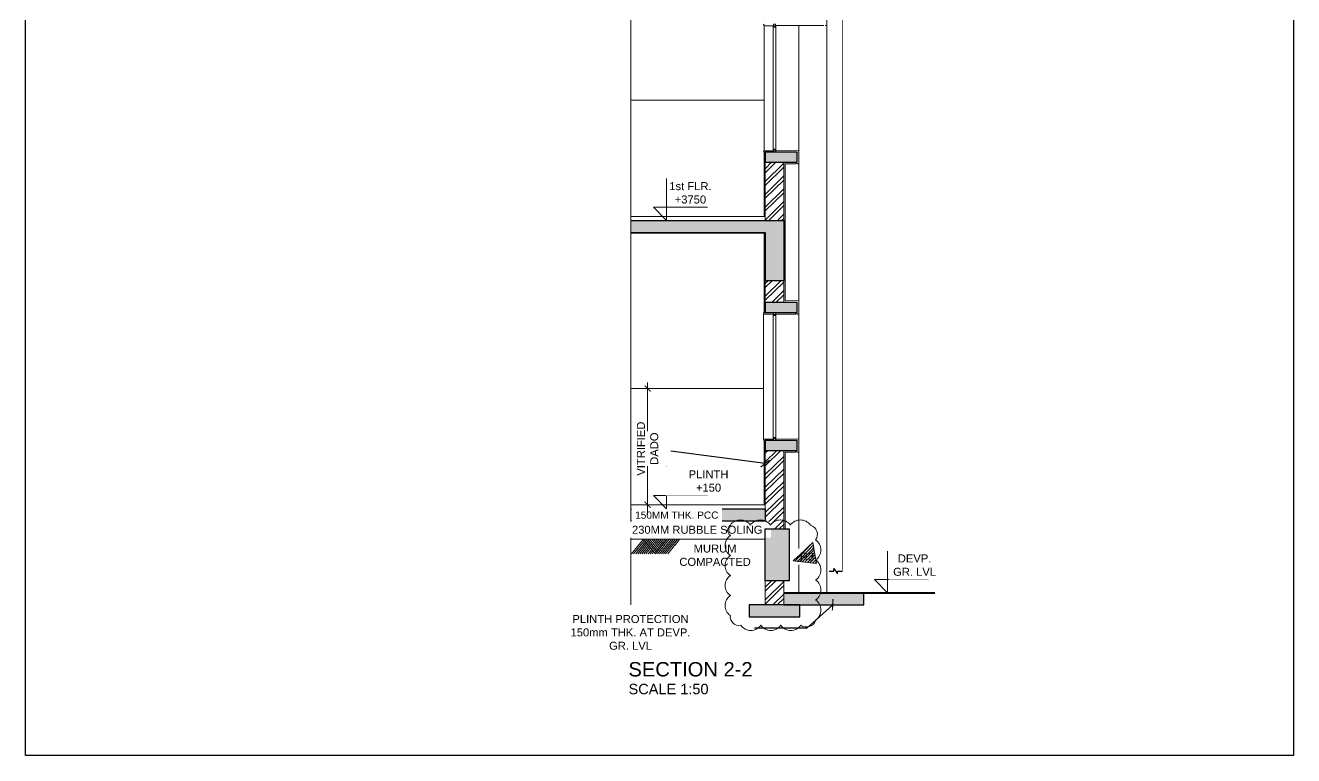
# Model space of a CAD drawing. Header units: inches. Extents: x 5899882 to 5988838, y -468923 to -96891.
# Drawn here: x 5899882 to 5915724, y -300281 to -291163 of the extents above; entities that cross this region are included whole.
import ezdxf

# ---------------------------------------------------------------- set-up
doc = ezdxf.new("R2010")
doc.units = ezdxf.units.IN
doc.header["$MEASUREMENT"] = 0
doc.linetypes.add('1', pattern=[0])
for name, color, linetype in [('0- SLC ARCH LAYOUT', 7, 'Continuous'), ('0-SLC-75MM WASTE PIPE', 6, 'Continuous'), ('0-SLC-DOMESTIC LINE', 5, 'DOMESTIC_LINE')]:
    doc.layers.add(name, color=color, linetype=linetype)
for name, color, linetype, lineweight in [('ARLC-DIM0', 8, 'Continuous', 5), ('ARLC-DOOR-W', 8, 'Continuous', 5), ('ARLC-ELE0', 8, 'Continuous', 9), ('ARLC-ELE1', 8, 'Continuous', 13), ('ARLC-HATCH-C', 8, 'Continuous', 5), ('ARLC-HATCH-W', 251, 'Continuous', 9), ('ARLC-PLASTER', 251, 'Continuous', 0), ('ARLC-RCC', 8, 'Continuous', 25), ('ARLC-TEXT0', 8, 'Continuous', 20), ('ARLC-WALL', 8, 'Continuous', 15), ('win marks', 41, 'Continuous', 18)]:
    doc.layers.add(name, color=color, linetype=linetype, lineweight=lineweight)
doc.styles.add('ARAIL', font='arial.ttf')
doc.styles.add('ARIAL', font='tahoma.ttf')
doc.linetypes.add('DOMESTIC_LINE', pattern='A,0.5,-0.2,["DWS",ARIAL,S=0.1,R=0,X=-0.1,Y=-0.05],-0.25', length=0.95)
doc.dimstyles.new('DIM 50', dxfattribs={"dimtxt": 100, "dimasz": 100, "dimexe": 0, "dimexo": 0, "dimgap": 100, "dimtad": 0, "dimdec": 3, "dimlfac": 50, "dimzin": 9, "dimdsep": 46, "dimtxsty": 'ARIAL', "dimblk1": 'ARCHTICK', "dimblk2": 'ARCHTICK', "dimsah": 1, "dimcen": 1, "dimclrd": 1, "dimclre": 8, "dimclrt": 4, "dimadec": 3, "dimazin": 0, "dimtfac": 1, "dimtmove": 0, "dimatfit": 3, "dimldrblk": 'ARCHTICK', "dimfxl": 1, "dimfxlon": 1, "dimtolj": 1, "dimtzin": 0, "dimarcsym": 0})
pattern_1 = [(45, (-111975504.63, 238837926.83), (-79.549512883, 79.549512883), []), (45, (-111975451.6, 238837926.83), (-79.549512883, 79.549512883), [])]

# ---------------------------------------------------------------- blocks, each defined once
blk = doc.blocks.new('_ArchTick')
at = {"color": 0, "linetype": 'ByBlock', "const_width": 0.15}
blk.add_lwpolyline([(-0.5, -0.5), (0.5, 0.5)], dxfattribs=at)
blk = doc.blocks.new('A$C1A363136')
at = {"layer": 'ARLC-HATCH-C'}
for points in [[(-1719.5, 5375), (-1719.5, 5500), (-2119.5, 5500), (-2119.5, 5375)], [(-1889.5, 4650), (-3800.4, 4650), (-3800.4, 4500), (-2119.5, 4500), (-2119.5, 3900), (-1889.5, 3900)], [(-1719.5, 3500), (-1719.5, 3625), (-2119.5, 3625), (-2119.5, 3500)], [(-1719.5, 1775), (-1719.5, 1900), (-2119.5, 1900), (-2119.5, 1775)], [(-3800.4, 1050), (-3800.4, 900), (-2119.5, 900), (-2119.5, 1050)]]:
    blk.add_hatch(color=253, dxfattribs=at).paths.add_polyline_path(points)
h = blk.add_hatch(color=253, dxfattribs=at)
h.paths.add_polyline_path([(-1819.6, -150), (-1819.6, 800), (-2119.6, 800), (-2119.6, 150), (-1819.6, 150)])
h.paths.add_polyline_path([(-1889.5, 0), (-1889.5, -150), (-889.5, -150), (-889.5, 0)])
at = {"layer": 'ARLC-HATCH-C', "ltscale": 0.5}
h = blk.add_hatch(dxfattribs=at)
h.set_pattern_fill('ANSI32', color=256, scale=300, style=0)
h.set_pattern_definition([(45, (-6941173.77, 84904.86), (-79.5495129, 79.5495129), []), (45, (-6941120.74, 84904.86), (-79.5495129, 79.5495129), [])])
h.paths.add_polyline_path([(-1889.6, 150), (-2119.6, 150), (-2119.6, -150), (-1889.6, -150)])
h = blk.add_hatch(color=256, dxfattribs=at)
h.dxf.hatch_style = 1
h.paths.add_polyline_path([(-1689.6, -300), (-1689.6, -150), (-2319.6, -150), (-2319.6, -300)])
at = {"layer": 'ARLC-HATCH-W', "ltscale": 0.05}
h = blk.add_hatch(dxfattribs=at)
h.set_pattern_fill('ANSI32', color=256, scale=300, style=0)
h.set_pattern_definition(pattern_1)
h.paths.add_polyline_path([(-1889.5, 5375), (-2119.5, 5375), (-2119.5, 4650), (-1889.5, 4650)])
h = blk.add_hatch(dxfattribs=at)
h.set_pattern_fill('ANSI32', color=256, scale=300, style=0)
h.set_pattern_definition(pattern_1)
h.paths.add_polyline_path([(-1889.5, 3900), (-2119.5, 3900), (-2119.5, 3625), (-1889.5, 3625)])
h = blk.add_hatch(dxfattribs=at)
h.set_pattern_fill('ANSI32', color=256, scale=300, style=0)
h.set_pattern_definition(pattern_1)
h.paths.add_polyline_path([(-1889.5, 1775), (-2119.5, 1775), (-2119.5, 1050), (-2119.5, 1050), (-2119.5, 800), (-1889.5, 800)])
at = {"layer": 'ARLC-DIM0', "color": 9}
blk.add_line((-3588.1, 2550), (-3664, 2550), dxfattribs=at)
at = {"layer": 'ARLC-DIM0', "color": 1}
blk.add_line((-3589, 2625), (-3589, 2019.4), dxfattribs=at)
at = {"layer": 'ARLC-DOOR-W', "ltscale": 0.1}
blk.add_line((-3800.4, 9537.9), (-3800.4, -150), dxfattribs=at)
at = {"layer": 'ARLC-DOOR-W', "lineweight": 9}
for p, q in [((-2021, 5500), (-2021, 7080)), ((-1988, 7037.9), (-1988, 5500)), ((-2021, 1900), (-2021, 3480)), ((-1988, 3437.9), (-1988, 1900))]:
    blk.add_line(p, q, dxfattribs=at)
at = {"layer": 'ARLC-ELE0', "ltscale": 0.1}
for p, q in [((-2131.5, 5519), (-2131.5, 7081)), ((-1699.5, 5520), (-1699.5, 7085)), ((-1349.5, 0), (-1349.5, 7085)), ((-3800.4, 6150), (-2131.5, 6150)), ((-3680.4, 6150), (-2506.5, 6150)), ((-1699.5, 3645), (-1699.5, 5355)), ((-3800.4, 4700), (-2119.5, 4700)), ((-2141, 1909.5), (-2141, 3490.5)), ((-1699.5, 1920.2), (-1699.5, 3480)), ((-3800.4, 2550), (-2141, 2550)), ((-3680.4, 2550), (-2506.5, 2550)), ((-1699.5, 1755), (-1699.5, 0)), ((-3800.4, 1100), (-2119.5, 1100))]:
    blk.add_line(p, q, dxfattribs=at)
at = {"layer": 'ARLC-ELE1', "lineweight": 40}
blk.add_line((-1889.5, 0), (0, 0), dxfattribs=at)
at = {"layer": 'ARLC-HATCH-C', "linetype": 'Continuous'}
for p, q in [((-3641.1, 670), (-3789.6, 485.2)), ((-3628.3, 654), (-3763.9, 485.2)), ((-3615.4, 638.1), (-3738.3, 485.2)), ((-3641.1, 670), (-3492.6, 485.2)), ((-3615.4, 670), (-3479.8, 501.1)), ((-3589.8, 670), (-3466.9, 517.1)), ((-3564.1, 670), (-3454.1, 533.1)), ((-3538.5, 670), (-3441.3, 549)), ((-3512.8, 670), (-3428.5, 565)), ((-3344.1, 670), (-3492.6, 485.2)), ((-3487.2, 670), (-3415.6, 581)), ((-3461.5, 670), (-3402.8, 596.9)), ((-3435.9, 670), (-3390, 612.9)), ((-3410.2, 670), (-3377.1, 628.9)), ((-3384.5, 670), (-3364.3, 644.8)), ((-3602.6, 622.1), (-3712.6, 485.2)), ((-3589.8, 606.1), (-3687, 485.2)), ((-3577, 590.2), (-3661.3, 485.2)), ((-3564.1, 574.2), (-3635.7, 485.2)), ((-3551.3, 558.2), (-3610, 485.2)), ((-3538.5, 542.3), (-3584.4, 485.2)), ((-3525.6, 526.3), (-3558.7, 485.2)), ((-3512.8, 510.3), (-3533, 485.2))]:
    blk.add_line(p, q, dxfattribs=at)
at = {"layer": 'ARLC-PLASTER', "ltscale": 0.1}
for p, q in [((-1349.5, 7085), (-1349.5, 9120)), ((-2131.5, 7081), (-2017, 7081)), ((-1389.5, 7085), (-1992, 7085)), ((-1349.5, 7085), (-1369.5, 7085)), ((-2131.5, 4700), (-2131.5, 5500)), ((-1699.5, 5520), (-1988, 5522.9)), ((-1699.5, 5355), (-1699.5, 5520)), ((-1869.5, 3650), (-1869.5, 5355)), ((-1869.5, 5355), (-1739.5, 5355)), ((-1719.5, 5355), (-1699.5, 5355)), ((-3800.4, 4490), (-2131.5, 4490)), ((-2131.5, 3500), (-2131.5, 4490)), ((-1699.5, 3645), (-1869.5, 3650)), ((-1699.5, 3480), (-1699.5, 3645)), ((-2131.5, 3481), (-2017, 3481)), ((-1992, 3480), (-1739.5, 3480)), ((-1719.5, 3480), (-1699.5, 3480)), ((-1699.5, 1920), (-1988, 1922.9)), ((-1699.5, 1755), (-1699.5, 1920)), ((-2131.5, 1100), (-2131.5, 1900)), ((-1869.5, 1755), (-1739.5, 1755)), ((-1869.5, 800), (-1869.5, 1755)), ((-1719.5, 1755), (-1699.5, 1755))]:
    blk.add_line(p, q, dxfattribs=at)
at = {"layer": 'ARLC-PLASTER'}
for p, q in [((-2021, 5519), (-2131.5, 5519)), ((-2021, 5500), (-2131.5, 5500)), ((-2119.5, 3500), (-2131.5, 3500)), ((-2021, 1919), (-2131.5, 1919)), ((-2021, 1900), (-2131.5, 1900))]:
    blk.add_line(p, q, dxfattribs=at)
for centre in [(-2131.5, 7090.5), (-2131.5, 5509.5), (-2131.5, 3490.5), (-2131.5, 1909.5)]:
    blk.add_arc(centre, 9.5, 90, 270, dxfattribs=at)
at = {"layer": 'ARLC-PLASTER', "ltscale": 0.1}
for centre in [(-1729.5, 5355), (-1729.5, 3480), (-1729.5, 1755)]:
    blk.add_arc(centre, 10, 0, 180, dxfattribs=at)
at = {"layer": 'ARLC-RCC', "ltscale": 0.1}
for p, q in [((-3800.4, 4650), (-2119.5, 4650)), ((-3800.4, 4650), (-1889.5, 4650)), ((-1889.5, 4650), (-1889.5, 3900)), ((-3800.4, 4500), (-2119.5, 4500)), ((-2119.5, 4500), (-2119.5, 3900)), ((-2119.5, 3900), (-1889.5, 3900)), ((-3800.4, 1050), (-2119.5, 1050)), ((-2119.5, 1050), (-2119.5, 900)), ((-3800.4, 900), (-2119.5, 900)), ((-1889.5, 0), (-889.5, 0)), ((-889.5, -150), (-889.5, 0)), ((-1889.5, -150), (-889.5, -150))]:
    blk.add_line(p, q, dxfattribs=at)
for points in [[(-2119.5, 5375), (-1719.5, 5375), (-1719.5, 5500), (-2119.5, 5500)], [(-2119.5, 3500), (-1719.5, 3500), (-1719.5, 3625), (-2119.5, 3625)], [(-2119.5, 1775), (-1719.5, 1775), (-1719.5, 1900), (-2119.5, 1900)]]:
    blk.add_lwpolyline(points, close=True, dxfattribs=at)
at = {"layer": 'ARLC-RCC', "ltscale": 0.5}
blk.add_lwpolyline([(-1689.6, -300), (-1689.6, -150), (-2319.6, -150), (-2319.6, -300), (-1689.6, -300)], dxfattribs=at)
at = {"layer": 'ARLC-TEXT0', "linetype": 'Continuous', "lineweight": 13}
for p, q in [((-3515.7, 1215.4), (-2840.7, 1215.4)), ((-592.3, 521.7), (-592.3, 0)), ((-592.3, 0), (-756.6, 165.4)), ((-756.6, 165.4), (-81.6, 165.4))]:
    blk.add_line(p, q, dxfattribs=at)
at = {"layer": 'ARLC-WALL', "ltscale": 0.1}
for p, q in [((-2119.5, 4650), (-2119.5, 5375)), ((-1889.5, 4650), (-1889.5, 5375)), ((-2119.5, 3625), (-2119.5, 3900)), ((-1889.5, 3625), (-1889.5, 3900)), ((-2119.5, 800), (-2119.5, 1775)), ((-1889.5, 800), (-1889.5, 1775)), ((-2119.6, 150), (-2119.6, -150)), ((-1889.6, 150), (-1889.6, -150))]:
    blk.add_line(p, q, dxfattribs=at)
at = {"layer": 'win marks', "color": 30, "lineweight": 9}
for p, q in [((-1988, 7060.7), (-2021, 7060.7)), ((-1988, 7080), (-1988, 7037.9)), ((-1988, 5520), (-1988, 5562.1)), ((-2021, 5520), (-2021, 5539.3)), ((-1988, 5539.3), (-2021, 5539.3)), ((-2021, 3480), (-2021, 3460.7)), ((-1988, 3460.7), (-2021, 3460.7)), ((-1988, 3480), (-1988, 3437.9)), ((-2021, 1920), (-2021, 1939.3)), ((-1988, 1939.3), (-2021, 1939.3)), ((-1988, 1920), (-1988, 1962.1))]:
    blk.add_line(p, q, dxfattribs=at)
at = {"layer": 'win marks', "color": 4, "lineweight": 9}
for points in [[(-1992, 7100), (-1992, 7075), (-2017, 7075), (-2017, 7100)], [(-1992, 5500), (-1992, 5525), (-2017, 5525), (-2017, 5500)], [(-1992, 3500), (-1992, 3475), (-2017, 3475), (-2017, 3500)], [(-1992, 1900), (-1992, 1925), (-2017, 1925), (-2017, 1900)]]:
    blk.add_lwpolyline(points, close=True, dxfattribs=at)
at = {"layer": 'ARLC-DIM0', "color": 1, "xscale": 75, "yscale": 75, "zscale": 75, "rotation": 90}
blk.add_blockref('_ArchTick', (-3589, 2550), dxfattribs=at)
at = {"layer": 'ARLC-DIM0', "color": 4, "insert": (-3589, 1800), "char_height": 100, "attachment_point": 5, "rotation": 90, "style": 'ARAIL'}
blk.add_mtext('VITRIFIED \\PDADO', dxfattribs=at)
at = {"layer": 'ARLC-TEXT0', "linetype": 'Continuous', "insert": (-3054.4, 4993.5), "char_height": 100, "width": 521.966, "attachment_point": 5, "style": 'ARAIL', "bg_fill": 2}
blk.add_mtext('1st FLR.\\P+3750', dxfattribs=at)
at = {"layer": 'ARLC-TEXT0', "linetype": 'Continuous', "attachment_point": 5, "style": 'ARAIL', "bg_fill": 2}
for s, insert, char_height in [('MURUM\\PCOMPACTED', (-2746.6, 468.9), 100), ('SCALE 1:50', (-3327.8, -1202.5), 130)]:
    blk.add_mtext(s, dxfattribs=dict(at, insert=insert, char_height=char_height))
at = {"layer": 'ARLC-TEXT0', "linetype": 'Continuous', "lineweight": 13}
for points in [[(-2121.9, 1613.3), (-3301.1, 1768.9)], [(-1277.5, -150), (-1599.3, -440.1), (-2255.2, -440.1)]]:
    blk.add_leader(points, dimstyle='DIM 50', dxfattribs=at)
at = {"layer": 'ARLC-HATCH-C', "linetype": 'Continuous'}
for p, q in [((-3318.4, 670), (-3466.9, 485.2)), ((-3292.8, 670), (-3441.3, 485.2)), ((-3267.1, 670), (-3415.6, 485.2)), ((-3241.5, 670), (-3390, 485.2)), ((-3215.8, 670), (-3364.3, 485.2)), ((-3190.2, 670), (-3338.7, 485.2))]:
    blk.add_line(p, q, dxfattribs=at)
at = {"layer": 'ARLC-TEXT0', "linetype": 'Continuous', "lineweight": 13}
for p, q in [((-3351.4, 5171.7), (-3351.4, 4650)), ((-3351.4, 4650), (-3515.7, 4815.4)), ((-3515.7, 4815.4), (-2840.7, 4815.4))]:
    blk.add_line(p, q, dxfattribs=at)
at = {"layer": 'ARLC-WALL', "ltscale": 0.1}
blk.add_line((-3800.4, 670), (-2119.5, 670), dxfattribs=at)
at = {"layer": 'ARLC-TEXT0', "insert": (-3224.9, 969.4), "char_height": 90, "attachment_point": 5, "style": 'ARAIL', "bg_fill": 2}
blk.add_mtext('150MM THK. PCC', dxfattribs=at)
at = {"layer": 'ARLC-TEXT0', "linetype": 'Continuous', "char_height": 100, "attachment_point": 5, "style": 'ARAIL', "bg_fill": 2}
for s, insert, width in [('R3', (-1598, 450.5), 132.079), ('DEVP.\\PGR. LVL', (-254.3, 345), 539.679)]:
    blk.add_mtext(s, dxfattribs=dict(at, insert=insert, width=width))
at = {"layer": 'ARLC-TEXT0', "linetype": 'Continuous', "insert": (-3053.5, -956.3), "char_height": 180, "attachment_point": 5, "style": 'ARAIL', "bg_fill": 2}
blk.add_mtext('SECTION 2-2', dxfattribs=at)
at = {"layer": 'ARLC-HATCH-W'}
h = blk.add_hatch(dxfattribs=at)
h.set_pattern_fill('ANSI31', color=256, scale=200, style=0)
h.set_pattern_definition([(45, (-111967099.588, 238837303.718), (-17.6776695297, 17.6776695297), [])])
h.paths.add_polyline_path([(-1524, 628.8), (-1772.7, 399), (-1480.4, 364.3)])
at = {"layer": 'ARLC-DIM0', "color": 1}
blk.add_line((-3589, 975), (-3589, 1580.6), dxfattribs=at)
at = {"layer": 'ARLC-ELE0', "color": 3}
for p, q in [((-1772.7, 399), (-1524, 628.8)), ((-1524, 628.8), (-1480.4, 364.3)), ((-1480.4, 364.3), (-1772.7, 399))]:
    blk.add_line(p, q, dxfattribs=at)
at = {"layer": 'ARLC-TEXT0', "linetype": 'Continuous', "lineweight": 13}
for p, q in [((-3351.4, 1583.1), (-3351.4, 1050)), ((-3351.4, 1050), (-3515.7, 1215.4))]:
    blk.add_line(p, q, dxfattribs=at)
at = {"layer": 'ARLC-DIM0', "color": 1, "xscale": 75, "yscale": 75, "zscale": 75, "rotation": 270}
blk.add_blockref('_ArchTick', (-3589, 1100), dxfattribs=at)
at = {"layer": 'ARLC-TEXT0', "linetype": 'Continuous', "insert": (-2969.6, 786.4), "char_height": 100, "width": 1746.096, "attachment_point": 5, "style": 'ARAIL', "bg_fill": 2}
blk.add_mtext('230MM RUBBLE SOLING', dxfattribs=at)
at = {"layer": 'ARLC-TEXT0', "linetype": 'Continuous', "insert": (-3802.8, -495), "char_height": 100, "attachment_point": 5, "style": 'ARAIL', "bg_fill": 2}
blk.add_mtext('PLINTH PROTECTION \\P150mm THK. AT DEVP. \\PGR. LVL', dxfattribs=at)
at = {"layer": 'ARLC-ELE0', "color": 3}
blk.add_lwpolyline([(-2555.7, 844.9, -0.5205671), (-2305.7, 844.9, -0.5205671), (-2055.7, 844.9, -0.5205671), (-1805.7, 844.9, -0.5205671), (-1555.7, 844.9, -0.5205671), (-1490.7, 659.9, -0.5205671), (-1490.7, 409.9, -0.5205671), (-1490.7, 159.9, -0.5205671), (-1490.7, -90.1, -0.5205671), (-1490.7, -340.1, -0.5205671), (-1675.9, -404.9, -0.5205671), (-1925.9, -404.9, -0.5205671), (-2175.9, -404.9, -0.5205671), (-2425.9, -404.9, -0.5205671), (-2555.7, -284.7, -0.5205671), (-2555.7, -34.7, -0.5205671), (-2555.7, 215.3, -0.5205671), (-2555.7, 465.3, -0.5205671), (-2555.7, 715.3, -0.5205671)], format="xyb", close=True, dxfattribs=at)
at = {"layer": 'ARLC-RCC', "linetype": 'Continuous'}
blk.add_lwpolyline([(-2119.6, 800), (-1819.6, 800), (-1819.6, 150), (-2119.6, 150)], close=True, dxfattribs=at)
at = {"layer": 'ARLC-TEXT0', "linetype": 'Continuous', "insert": (-2828.1, 1395.5), "char_height": 100, "width": 963.785, "attachment_point": 5, "style": 'ARAIL', "bg_fill": 2}
blk.add_mtext('PLINTH\\P+150', dxfattribs=at)

msp = doc.modelspace()

# ---------------------------------------------------------------- linework, layer by layer
msp.add_lwpolyline([(5899882.4, -274754.9), (5915724.2, -274754.9), (5915724.2, -300281.4), (5899882.4, -300281.4)], close=True)

# ---------------------------------------------------------------- next in the draw order: block references
at = {"layer": '0- SLC ARCH LAYOUT'}
msp.add_blockref('A$C1A363136', (5911244.1, -298248.3), dxfattribs=at)

# ---------------------------------------------------------------- next in the draw order: linework, layer by layer
at = {"layer": '0-SLC-75MM WASTE PIPE'}
msp.add_lwpolyline([(5909921.9, -297977), (5909981.2, -297977), (5909981.2, -297944.5), (5910024.7, -298009.5), (5910024.7, -297977), (5910089.9, -297977)], dxfattribs=at)
at = {"layer": '0-SLC-DOMESTIC LINE', "color": 5, "linetype": '1', "const_width": 5}
msp.add_lwpolyline([(5910091.4, -282613), (5910091.4, -297968)], dxfattribs=at)

doc.saveas('drawing.dxf')
